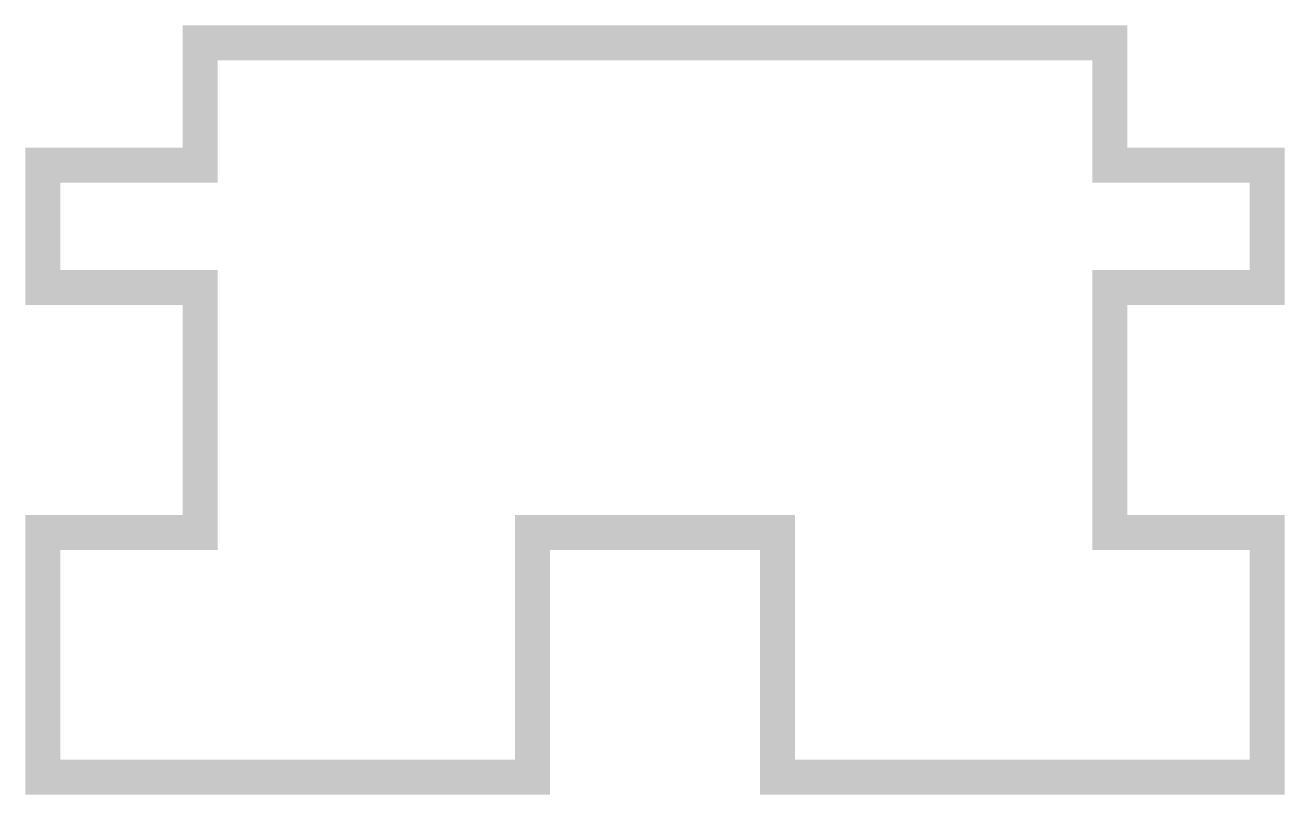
# Model space of a CAD drawing. Extents: x 0.37 to 1.79, y 0.38 to 1.25.
import ezdxf

# ---------------------------------------------------------------- set-up
doc = ezdxf.new("R2010")
doc.units = 0
doc.layers.get('0').update_dxf_attribs({"linetype": 'CONTINUOUS'})

msp = doc.modelspace()

# ---------------------------------------------------------------- linework, layer by layer
at = {"color": 5, "const_width": 0.03937}
msp.add_lwpolyline([(1.59451, 0.680122), (1.59451, 0.955729), (1.77165, 0.955729), (1.77165, 1.09348), (1.59451, 1.09348), (1.59451, 1.23128), (0.570856, 1.23128), (0.570856, 1.09348), (0.393718, 1.09348), (0.393718, 0.955729), (0.570856, 0.955729), (0.570856, 0.680122), (0.393718, 0.680122), (0.393718, 0.404514), (0.944879, 0.404514), (0.944879, 0.680122), (1.22049, 0.680122), (1.22049, 0.404514), (1.77165, 0.404514), (1.77165, 0.680122), (1.59451, 0.680122)], close=True, dxfattribs=at)

doc.saveas('drawing.dxf')
